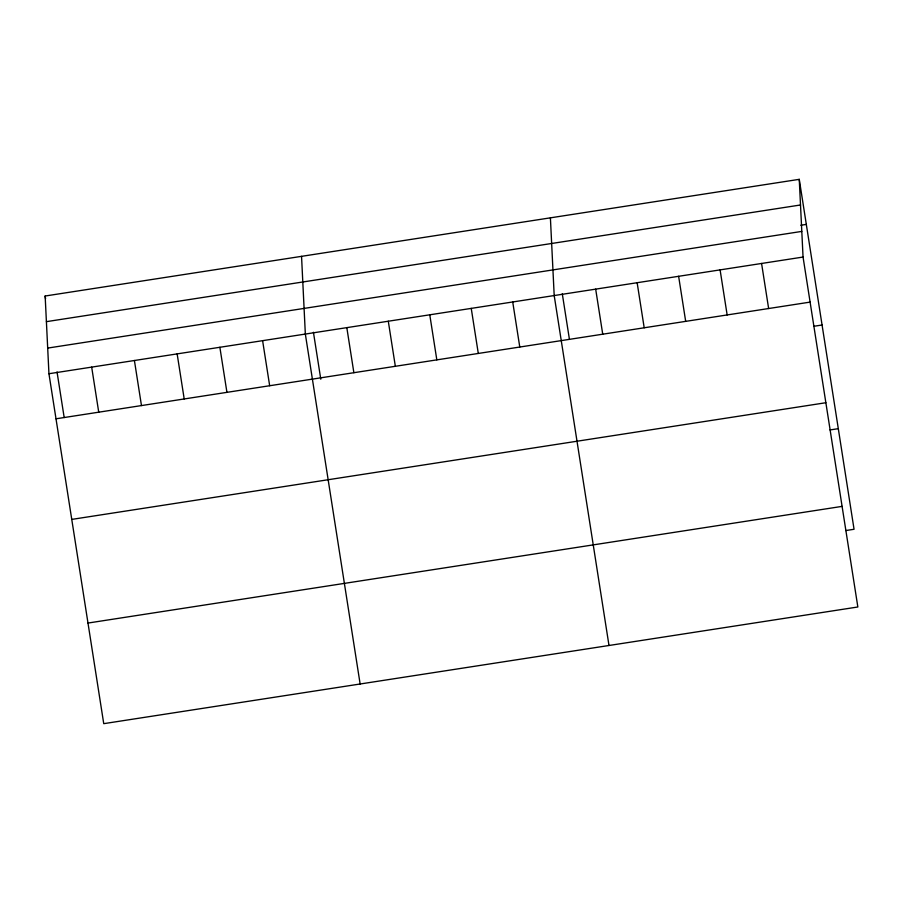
<?xml version="1.0" encoding="UTF-8"?>
<svg xmlns="http://www.w3.org/2000/svg" width="903" height="903" viewBox="0 0 903 903"><rect width="100%" height="100%" fill="white"/><g stroke="black" fill="none" stroke-linecap="round" stroke-linejoin="round"><path stroke-width="1.35" d="M799.257 179.336L803.049 257.05L857.85 606.985L103.743 723.664L48.943 373.729L45.15 296.015L799.257 179.336L854.057 529.271L845.761 530.558M46.403 321.66L800.51 204.981M800.792 225.253L806.311 224.407M47.69 348.084L801.796 231.405M48.943 373.729L803.049 257.05M55.997 418.8L810.104 302.11M813.772 326.288L822.069 325.012M71.755 519.406L825.861 402.727M830.004 429.952L838.3 428.665M87.986 623.059L842.093 506.38M761.579 263.462L768.634 308.533M720.097 269.884L727.152 314.955M678.627 276.295L685.682 321.366M637.146 282.718L644.2 327.789M595.675 289.129L602.73 334.2M562.287 293.757L569.432 339.37M608.994 645.487L554.194 295.552L550.401 217.837M512.723 301.963L519.778 347.034M471.242 308.386L478.297 353.457M429.772 314.797L436.826 359.868M388.29 321.22L395.345 366.291M346.82 327.642L353.874 372.713M313.431 332.27L320.791 379.215M360.139 684L305.338 334.054L301.546 256.339M262.604 340.668L269.67 385.739M219.869 347.283L226.935 392.353M177.146 353.886L184.201 398.957M134.412 360.5L141.466 405.571M91.677 367.115L98.732 412.186M45.15 296.015L45.579 298.746M57.036 371.934L64.181 417.547"/></g></svg>
